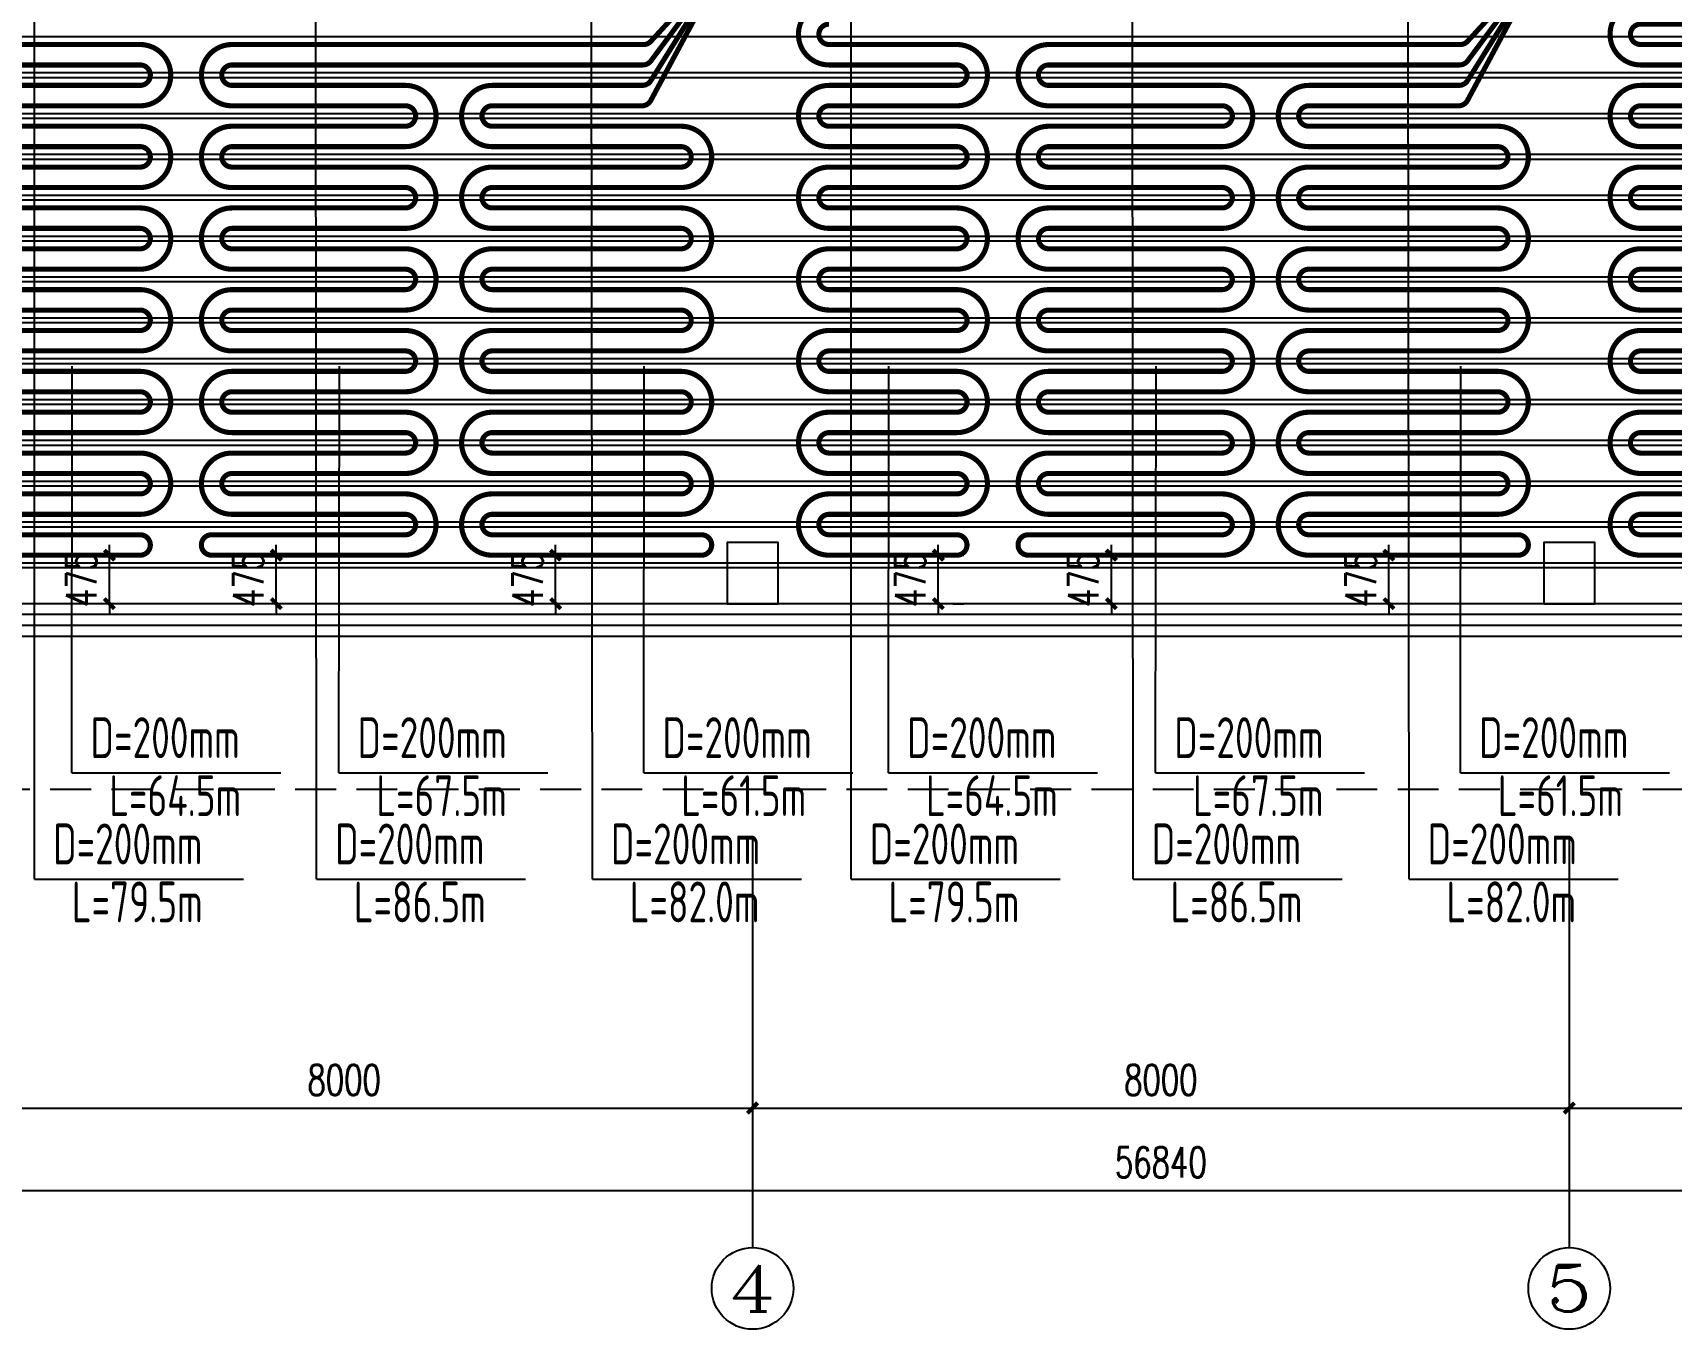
# Model space of a CAD drawing. Extents: x 2430460 to 2514560, y -608375 to -364775.
# Drawn here: x 2460431 to 2476481, y -535337 to -522643 of the extents above; entities that cross this region are included whole.
import ezdxf
from ezdxf.enums import TextEntityAlignment as Align

# ---------------------------------------------------------------- set-up
doc = ezdxf.new("R2010")
doc.units = 0
doc.header["$LTSCALE"] = 1000
doc.header["$MEASUREMENT"] = 0
doc.linetypes.add('_DASH', pattern=[0.6, 0.4, -0.2])
for name, color, linetype in [('AXIS', 3, 'Continuous'), ('AXIS_TEXT', 7, 'Continuous'), ('COLUMN', 9, 'Continuous'), ('CURTWALL', 4, 'Continuous'), ('PIPE-地暖供', 4, 'Continuous'), ('PUB_DIM', 3, 'Continuous'), ('TH_DIM', 3, 'Continuous'), ('木龙骨', 23, 'Continuous')]:
    doc.layers.add(name, color=color, linetype=linetype)
doc.styles.add('26#标准$0$TSSD_REIN', font='Tssdeng.shx', dxfattribs={"width": 0.7, "bigfont": 'tssdchn.shx'})
doc.styles.add('_TCH_AXIS', font='COMPLEX', dxfattribs={"bigfont": 'GBCBIG'})
doc.styles.add('_TCH_DIM_T3', font='SIMPLEX', dxfattribs={"width": 0.705882, "bigfont": 'GBCBIG'})
doc.styles.add('COMPLEX', font='COMPLEX')
doc.dimstyles.new('_TCH_ARCH&&100', dxfattribs={"dimtxt": 297.5, "dimasz": 100, "dimexe": 250, "dimexo": 300, "dimgap": 126.25, "dimtad": 1, "dimdec": 0, "dimzin": 0, "dimdsep": 46, "dimtxsty": '_TCH_DIM_T3', "dimblk": 'ARCHTICK', "dimcen": 0.09, "dimclrt": 7, "dimazin": 2, "dimtfac": 1, "dimtdec": 0, "dimtix": 1, "dimtmove": 2, "dimatfit": 3, "dimfxl": 30, "dimtolj": 1, "dimtzin": 0, "dimarcsym": 0})

# ---------------------------------------------------------------- blocks, each defined once
blk = doc.blocks.new('_ArchTick')
at = {"color": 0, "linetype": 'ByBlock', "const_width": 0.4}
blk.add_lwpolyline([(-0.5, -0.5), (0.5, 0.5)], dxfattribs=at)
blk = doc.blocks.new('*D76')
at = {"layer": 'Defpoints', "color": 0, "transparency": 16777216}
for p in [(-18501, -11715), (-10501, -11715), (-10501, -12732)]:
    blk.add_point(p, dxfattribs=at)
at = {"layer": 'PUB_DIM', "color": 0, "lineweight": -2, "transparency": 16777216}
for p, q in [((-18501, -12015), (-18501, -12982)), ((-10501, -12015), (-10501, -12982)), ((-18501, -12732), (-10501, -12732))]:
    blk.add_line(p, q, dxfattribs=at)
at = {"layer": 'PUB_DIM', "color": 0, "lineweight": -2, "transparency": 16777216, "xscale": 100, "yscale": 100, "zscale": 100, "rotation": 180}
blk.add_blockref('_ArchTick', (-18501, -12732), dxfattribs=at)
at = {"layer": 'PUB_DIM', "color": 0, "lineweight": -2, "transparency": 16777216, "xscale": 100, "yscale": 100, "zscale": 100}
blk.add_blockref('_ArchTick', (-10501, -12732), dxfattribs=at)
at = {"layer": 'PUB_DIM', "color": 7, "transparency": 16777216, "insert": (-14501, -12457), "char_height": 297.5, "attachment_point": 5, "style": '_TCH_DIM_T3'}
blk.add_mtext('\\A1;8000', dxfattribs=at)
blk = doc.blocks.new('*D77')
at = {"layer": 'Defpoints', "color": 0, "transparency": 16777216}
for p in [(-10501, -11715), (-2501, -11715), (-2501, -12732)]:
    blk.add_point(p, dxfattribs=at)
at = {"layer": 'PUB_DIM', "color": 0, "lineweight": -2, "transparency": 16777216}
for p, q in [((-10501, -12015), (-10501, -12982)), ((-2501, -12015), (-2501, -12982)), ((-10501, -12732), (-2501, -12732))]:
    blk.add_line(p, q, dxfattribs=at)
at = {"layer": 'PUB_DIM', "color": 0, "lineweight": -2, "transparency": 16777216, "xscale": 100, "yscale": 100, "zscale": 100, "rotation": 180}
blk.add_blockref('_ArchTick', (-10501, -12732), dxfattribs=at)
at = {"layer": 'PUB_DIM', "color": 0, "lineweight": -2, "transparency": 16777216, "xscale": 100, "yscale": 100, "zscale": 100}
blk.add_blockref('_ArchTick', (-2501, -12732), dxfattribs=at)
at = {"layer": 'PUB_DIM', "color": 7, "transparency": 16777216, "insert": (-6501, -12457), "char_height": 297.5, "attachment_point": 5, "style": '_TCH_DIM_T3'}
blk.add_mtext('\\A1;8000', dxfattribs=at)
blk = doc.blocks.new('*D78')
at = {"layer": 'Defpoints', "color": 0, "transparency": 16777216}
for p in [(-2501, -11715), (5499, -11715), (5499, -12732)]:
    blk.add_point(p, dxfattribs=at)
at = {"layer": 'PUB_DIM', "color": 0, "lineweight": -2, "transparency": 16777216}
for p, q in [((-2501, -12015), (-2501, -12982)), ((5499, -12015), (5499, -12982)), ((-2501, -12732), (5499, -12732))]:
    blk.add_line(p, q, dxfattribs=at)
at = {"layer": 'PUB_DIM', "color": 0, "lineweight": -2, "transparency": 16777216, "xscale": 100, "yscale": 100, "zscale": 100, "rotation": 180}
blk.add_blockref('_ArchTick', (-2501, -12732), dxfattribs=at)
at = {"layer": 'PUB_DIM', "color": 0, "lineweight": -2, "transparency": 16777216, "xscale": 100, "yscale": 100, "zscale": 100}
blk.add_blockref('_ArchTick', (5499, -12732), dxfattribs=at)
at = {"layer": 'PUB_DIM', "color": 7, "transparency": 16777216, "insert": (1499, -12457), "char_height": 297.5, "attachment_point": 5, "style": '_TCH_DIM_T3'}
blk.add_mtext('\\A1;8000', dxfattribs=at)
blk = doc.blocks.new('*D82')
at = {"layer": 'Defpoints', "color": 0, "transparency": 16777216}
for p in [(-34921, -12497), (21919, -12497), (21919, -13539)]:
    blk.add_point(p, dxfattribs=at)
at = {"layer": 'PUB_DIM', "color": 0, "lineweight": -2, "transparency": 16777216}
for p, q in [((-34921, -12797), (-34921, -13789)), ((21919, -12797), (21919, -13789)), ((-34921, -13539), (21919, -13539))]:
    blk.add_line(p, q, dxfattribs=at)
at = {"layer": 'PUB_DIM', "color": 0, "lineweight": -2, "transparency": 16777216, "xscale": 100, "yscale": 100, "zscale": 100, "rotation": 180}
blk.add_blockref('_ArchTick', (-34921, -13539), dxfattribs=at)
at = {"layer": 'PUB_DIM', "color": 0, "lineweight": -2, "transparency": 16777216, "xscale": 100, "yscale": 100, "zscale": 100}
blk.add_blockref('_ArchTick', (21919, -13539), dxfattribs=at)
at = {"layer": 'PUB_DIM', "color": 7, "transparency": 16777216, "insert": (-6501, -13264), "char_height": 297.5, "attachment_point": 5, "style": '_TCH_DIM_T3'}
blk.add_mtext('\\A1;56840', dxfattribs=at)
blk = doc.blocks.new('*D187')
at = {"layer": 'Defpoints', "color": 0, "transparency": 16777216}
for p in [(-18501, -11715), (-10501, -11715), (-10501, -12732)]:
    blk.add_point(p, dxfattribs=at)
at = {"layer": 'PUB_DIM', "color": 0, "lineweight": -2, "transparency": 16777216}
for p, q in [((-18501, -12015), (-18501, -12982)), ((-10501, -12015), (-10501, -12982)), ((-18501, -12732), (-10501, -12732))]:
    blk.add_line(p, q, dxfattribs=at)
at = {"layer": 'PUB_DIM', "color": 0, "lineweight": -2, "transparency": 16777216, "xscale": 100, "yscale": 100, "zscale": 100, "rotation": 180}
blk.add_blockref('_ArchTick', (-18501, -12732), dxfattribs=at)
at = {"layer": 'PUB_DIM', "color": 0, "lineweight": -2, "transparency": 16777216, "xscale": 100, "yscale": 100, "zscale": 100}
blk.add_blockref('_ArchTick', (-10501, -12732), dxfattribs=at)
at = {"layer": 'PUB_DIM', "color": 7, "transparency": 16777216, "insert": (-14501, -12457), "char_height": 297.5, "attachment_point": 5, "style": '_TCH_DIM_T3'}
blk.add_mtext('\\A1;8000', dxfattribs=at)
blk = doc.blocks.new('*D188')
at = {"layer": 'Defpoints', "color": 0, "transparency": 16777216}
for p in [(-10501, -11715), (-2501, -11715), (-2501, -12732)]:
    blk.add_point(p, dxfattribs=at)
at = {"layer": 'PUB_DIM', "color": 0, "lineweight": -2, "transparency": 16777216}
for p, q in [((-10501, -12015), (-10501, -12982)), ((-2501, -12015), (-2501, -12982)), ((-10501, -12732), (-2501, -12732))]:
    blk.add_line(p, q, dxfattribs=at)
at = {"layer": 'PUB_DIM', "color": 0, "lineweight": -2, "transparency": 16777216, "xscale": 100, "yscale": 100, "zscale": 100, "rotation": 180}
blk.add_blockref('_ArchTick', (-10501, -12732), dxfattribs=at)
at = {"layer": 'PUB_DIM', "color": 0, "lineweight": -2, "transparency": 16777216, "xscale": 100, "yscale": 100, "zscale": 100}
blk.add_blockref('_ArchTick', (-2501, -12732), dxfattribs=at)
at = {"layer": 'PUB_DIM', "color": 7, "transparency": 16777216, "insert": (-6501, -12457), "char_height": 297.5, "attachment_point": 5, "style": '_TCH_DIM_T3'}
blk.add_mtext('\\A1;8000', dxfattribs=at)
blk = doc.blocks.new('*D189')
at = {"layer": 'Defpoints', "color": 0, "transparency": 16777216}
for p in [(-2501, -11715), (5499, -11715), (5499, -12732)]:
    blk.add_point(p, dxfattribs=at)
at = {"layer": 'PUB_DIM', "color": 0, "lineweight": -2, "transparency": 16777216}
for p, q in [((-2501, -12015), (-2501, -12982)), ((5499, -12015), (5499, -12982)), ((-2501, -12732), (5499, -12732))]:
    blk.add_line(p, q, dxfattribs=at)
at = {"layer": 'PUB_DIM', "color": 0, "lineweight": -2, "transparency": 16777216, "xscale": 100, "yscale": 100, "zscale": 100, "rotation": 180}
blk.add_blockref('_ArchTick', (-2501, -12732), dxfattribs=at)
at = {"layer": 'PUB_DIM', "color": 0, "lineweight": -2, "transparency": 16777216, "xscale": 100, "yscale": 100, "zscale": 100}
blk.add_blockref('_ArchTick', (5499, -12732), dxfattribs=at)
at = {"layer": 'PUB_DIM', "color": 7, "transparency": 16777216, "insert": (1499, -12457), "char_height": 297.5, "attachment_point": 5, "style": '_TCH_DIM_T3'}
blk.add_mtext('\\A1;8000', dxfattribs=at)
blk = doc.blocks.new('*D193')
at = {"layer": 'Defpoints', "color": 0, "transparency": 16777216}
for p in [(-34921, -12497), (21919, -12497), (21919, -13539)]:
    blk.add_point(p, dxfattribs=at)
at = {"layer": 'PUB_DIM', "color": 0, "lineweight": -2, "transparency": 16777216}
for p, q in [((-34921, -12797), (-34921, -13789)), ((21919, -12797), (21919, -13789)), ((-34921, -13539), (21919, -13539))]:
    blk.add_line(p, q, dxfattribs=at)
at = {"layer": 'PUB_DIM', "color": 0, "lineweight": -2, "transparency": 16777216, "xscale": 100, "yscale": 100, "zscale": 100, "rotation": 180}
blk.add_blockref('_ArchTick', (-34921, -13539), dxfattribs=at)
at = {"layer": 'PUB_DIM', "color": 0, "lineweight": -2, "transparency": 16777216, "xscale": 100, "yscale": 100, "zscale": 100}
blk.add_blockref('_ArchTick', (21919, -13539), dxfattribs=at)
at = {"layer": 'PUB_DIM', "color": 7, "transparency": 16777216, "insert": (-6501, -13264), "char_height": 297.5, "attachment_point": 5, "style": '_TCH_DIM_T3'}
blk.add_mtext('\\A1;56840', dxfattribs=at)
blk = doc.blocks.new('*D298')
at = {"layer": 'Defpoints', "color": 0, "transparency": 16777216}
for p in [(-18501, -11715), (-10501, -11715), (-10501, -12732)]:
    blk.add_point(p, dxfattribs=at)
at = {"layer": 'PUB_DIM', "color": 0, "lineweight": -2, "transparency": 16777216}
for p, q in [((-18501, -12015), (-18501, -12982)), ((-10501, -12015), (-10501, -12982)), ((-18501, -12732), (-10501, -12732))]:
    blk.add_line(p, q, dxfattribs=at)
at = {"layer": 'PUB_DIM', "color": 0, "lineweight": -2, "transparency": 16777216, "xscale": 100, "yscale": 100, "zscale": 100, "rotation": 180}
blk.add_blockref('_ArchTick', (-18501, -12732), dxfattribs=at)
at = {"layer": 'PUB_DIM', "color": 0, "lineweight": -2, "transparency": 16777216, "xscale": 100, "yscale": 100, "zscale": 100}
blk.add_blockref('_ArchTick', (-10501, -12732), dxfattribs=at)
at = {"layer": 'PUB_DIM', "color": 7, "transparency": 16777216, "insert": (-14501, -12457), "char_height": 297.5, "attachment_point": 5, "style": '_TCH_DIM_T3'}
blk.add_mtext('\\A1;8000', dxfattribs=at)
blk = doc.blocks.new('*D299')
at = {"layer": 'Defpoints', "color": 0, "transparency": 16777216}
for p in [(-10501, -11715), (-2501, -11715), (-2501, -12732)]:
    blk.add_point(p, dxfattribs=at)
at = {"layer": 'PUB_DIM', "color": 0, "lineweight": -2, "transparency": 16777216}
for p, q in [((-10501, -12015), (-10501, -12982)), ((-2501, -12015), (-2501, -12982)), ((-10501, -12732), (-2501, -12732))]:
    blk.add_line(p, q, dxfattribs=at)
at = {"layer": 'PUB_DIM', "color": 0, "lineweight": -2, "transparency": 16777216, "xscale": 100, "yscale": 100, "zscale": 100, "rotation": 180}
blk.add_blockref('_ArchTick', (-10501, -12732), dxfattribs=at)
at = {"layer": 'PUB_DIM', "color": 0, "lineweight": -2, "transparency": 16777216, "xscale": 100, "yscale": 100, "zscale": 100}
blk.add_blockref('_ArchTick', (-2501, -12732), dxfattribs=at)
at = {"layer": 'PUB_DIM', "color": 7, "transparency": 16777216, "insert": (-6501, -12457), "char_height": 297.5, "attachment_point": 5, "style": '_TCH_DIM_T3'}
blk.add_mtext('\\A1;8000', dxfattribs=at)
blk = doc.blocks.new('*D300')
at = {"layer": 'Defpoints', "color": 0, "transparency": 16777216}
for p in [(-2501, -11715), (5499, -11715), (5499, -12732)]:
    blk.add_point(p, dxfattribs=at)
at = {"layer": 'PUB_DIM', "color": 0, "lineweight": -2, "transparency": 16777216}
for p, q in [((-2501, -12015), (-2501, -12982)), ((5499, -12015), (5499, -12982)), ((-2501, -12732), (5499, -12732))]:
    blk.add_line(p, q, dxfattribs=at)
at = {"layer": 'PUB_DIM', "color": 0, "lineweight": -2, "transparency": 16777216, "xscale": 100, "yscale": 100, "zscale": 100, "rotation": 180}
blk.add_blockref('_ArchTick', (-2501, -12732), dxfattribs=at)
at = {"layer": 'PUB_DIM', "color": 0, "lineweight": -2, "transparency": 16777216, "xscale": 100, "yscale": 100, "zscale": 100}
blk.add_blockref('_ArchTick', (5499, -12732), dxfattribs=at)
at = {"layer": 'PUB_DIM', "color": 7, "transparency": 16777216, "insert": (1499, -12457), "char_height": 297.5, "attachment_point": 5, "style": '_TCH_DIM_T3'}
blk.add_mtext('\\A1;8000', dxfattribs=at)
blk = doc.blocks.new('*D304')
at = {"layer": 'Defpoints', "color": 0, "transparency": 16777216}
for p in [(-34921, -12497), (21919, -12497), (21919, -13539)]:
    blk.add_point(p, dxfattribs=at)
at = {"layer": 'PUB_DIM', "color": 0, "lineweight": -2, "transparency": 16777216}
for p, q in [((-34921, -12797), (-34921, -13789)), ((21919, -12797), (21919, -13789)), ((-34921, -13539), (21919, -13539))]:
    blk.add_line(p, q, dxfattribs=at)
at = {"layer": 'PUB_DIM', "color": 0, "lineweight": -2, "transparency": 16777216, "xscale": 100, "yscale": 100, "zscale": 100, "rotation": 180}
blk.add_blockref('_ArchTick', (-34921, -13539), dxfattribs=at)
at = {"layer": 'PUB_DIM', "color": 0, "lineweight": -2, "transparency": 16777216, "xscale": 100, "yscale": 100, "zscale": 100}
blk.add_blockref('_ArchTick', (21919, -13539), dxfattribs=at)
at = {"layer": 'PUB_DIM', "color": 7, "transparency": 16777216, "insert": (-6501, -13264), "char_height": 297.5, "attachment_point": 5, "style": '_TCH_DIM_T3'}
blk.add_mtext('\\A1;56840', dxfattribs=at)
blk = doc.blocks.new('_FZHK')
blk.add_lwpolyline([(-0.5, -0.5), (0.5, -0.5), (0.5, 0.5), (-0.5, 0.5)], close=True)
blk = doc.blocks.new('*D482')
at = {"layer": 'Defpoints', "color": 0, "transparency": 16777216}
for p in [(-18501, -11715), (-10501, -11715), (-10501, -12732)]:
    blk.add_point(p, dxfattribs=at)
at = {"layer": 'PUB_DIM', "color": 0, "lineweight": -2, "transparency": 16777216}
for p, q in [((-18501, -12015), (-18501, -12982)), ((-10501, -12015), (-10501, -12982)), ((-18501, -12732), (-10501, -12732))]:
    blk.add_line(p, q, dxfattribs=at)
at = {"layer": 'PUB_DIM', "color": 0, "lineweight": -2, "transparency": 16777216, "xscale": 100, "yscale": 100, "zscale": 100, "rotation": 180}
blk.add_blockref('_ArchTick', (-18501, -12732), dxfattribs=at)
at = {"layer": 'PUB_DIM', "color": 0, "lineweight": -2, "transparency": 16777216, "xscale": 100, "yscale": 100, "zscale": 100}
blk.add_blockref('_ArchTick', (-10501, -12732), dxfattribs=at)
at = {"layer": 'PUB_DIM', "color": 7, "transparency": 16777216, "insert": (-14501, -12457), "char_height": 297.5, "attachment_point": 5, "style": '_TCH_DIM_T3'}
blk.add_mtext('\\A1;8000', dxfattribs=at)
blk = doc.blocks.new('*D483')
at = {"layer": 'Defpoints', "color": 0, "transparency": 16777216}
for p in [(-10501, -11715), (-2501, -11715), (-2501, -12732)]:
    blk.add_point(p, dxfattribs=at)
at = {"layer": 'PUB_DIM', "color": 0, "lineweight": -2, "transparency": 16777216}
for p, q in [((-10501, -12015), (-10501, -12982)), ((-2501, -12015), (-2501, -12982)), ((-10501, -12732), (-2501, -12732))]:
    blk.add_line(p, q, dxfattribs=at)
at = {"layer": 'PUB_DIM', "color": 0, "lineweight": -2, "transparency": 16777216, "xscale": 100, "yscale": 100, "zscale": 100, "rotation": 180}
blk.add_blockref('_ArchTick', (-10501, -12732), dxfattribs=at)
at = {"layer": 'PUB_DIM', "color": 0, "lineweight": -2, "transparency": 16777216, "xscale": 100, "yscale": 100, "zscale": 100}
blk.add_blockref('_ArchTick', (-2501, -12732), dxfattribs=at)
at = {"layer": 'PUB_DIM', "color": 7, "transparency": 16777216, "insert": (-6501, -12457), "char_height": 297.5, "attachment_point": 5, "style": '_TCH_DIM_T3'}
blk.add_mtext('\\A1;8000', dxfattribs=at)
blk = doc.blocks.new('*D484')
at = {"layer": 'Defpoints', "color": 0, "transparency": 16777216}
for p in [(-2501, -11715), (5499, -11715), (5499, -12732)]:
    blk.add_point(p, dxfattribs=at)
at = {"layer": 'PUB_DIM', "color": 0, "lineweight": -2, "transparency": 16777216}
for p, q in [((-2501, -12015), (-2501, -12982)), ((5499, -12015), (5499, -12982)), ((-2501, -12732), (5499, -12732))]:
    blk.add_line(p, q, dxfattribs=at)
at = {"layer": 'PUB_DIM', "color": 0, "lineweight": -2, "transparency": 16777216, "xscale": 100, "yscale": 100, "zscale": 100, "rotation": 180}
blk.add_blockref('_ArchTick', (-2501, -12732), dxfattribs=at)
at = {"layer": 'PUB_DIM', "color": 0, "lineweight": -2, "transparency": 16777216, "xscale": 100, "yscale": 100, "zscale": 100}
blk.add_blockref('_ArchTick', (5499, -12732), dxfattribs=at)
at = {"layer": 'PUB_DIM', "color": 7, "transparency": 16777216, "insert": (1499, -12457), "char_height": 297.5, "attachment_point": 5, "style": '_TCH_DIM_T3'}
blk.add_mtext('\\A1;8000', dxfattribs=at)
blk = doc.blocks.new('*D488')
at = {"layer": 'Defpoints', "color": 0, "transparency": 16777216}
for p in [(-34921, -12497), (21919, -12497), (21919, -13539)]:
    blk.add_point(p, dxfattribs=at)
at = {"layer": 'PUB_DIM', "color": 0, "lineweight": -2, "transparency": 16777216}
for p, q in [((-34921, -12797), (-34921, -13789)), ((21919, -12797), (21919, -13789)), ((-34921, -13539), (21919, -13539))]:
    blk.add_line(p, q, dxfattribs=at)
at = {"layer": 'PUB_DIM', "color": 0, "lineweight": -2, "transparency": 16777216, "xscale": 100, "yscale": 100, "zscale": 100, "rotation": 180}
blk.add_blockref('_ArchTick', (-34921, -13539), dxfattribs=at)
at = {"layer": 'PUB_DIM', "color": 0, "lineweight": -2, "transparency": 16777216, "xscale": 100, "yscale": 100, "zscale": 100}
blk.add_blockref('_ArchTick', (21919, -13539), dxfattribs=at)
at = {"layer": 'PUB_DIM', "color": 7, "transparency": 16777216, "insert": (-6501, -13264), "char_height": 297.5, "attachment_point": 5, "style": '_TCH_DIM_T3'}
blk.add_mtext('\\A1;56840', dxfattribs=at)
blk = doc.blocks.new('_AXISO')
blk.add_circle((0, 0), 0.5)
at = {"layer": 'AXIS_TEXT', "style": 'COMPLEX', "width": 1.041667}
blk.add_attdef('A', text='', height=0.56, dxfattribs=at).set_placement((-0.25, -0.28), (0.25, -0.28), align=Align.FIT)
blk = doc.blocks.new('*D595')
at = {"layer": 'Defpoints', "color": 0, "transparency": 16777216}
for p in [(2461182, -527758), (2461237, -527758), (2461237, -528233)]:
    blk.add_point(p, dxfattribs=at)
at = {"layer": 'TH_DIM', "color": 0, "lineweight": -2, "transparency": 16777216}
for p, q in [((2461182, -527758), (2461182, -527658)), ((2460937, -527758), (2460932, -527758)), ((2461182, -528233), (2461182, -527758)), ((2460937, -528233), (2460932, -528233)), ((2461182, -528233), (2461182, -528333))]:
    blk.add_line(p, q, dxfattribs=at)
at = {"layer": 'TH_DIM', "color": 0, "lineweight": -2, "transparency": 16777216, "xscale": 100, "yscale": 100, "zscale": 100}
for p, rotation in [((2461182, -527758), 270), ((2461182, -528233), 90)]:
    blk.add_blockref('_ArchTick', p, dxfattribs=dict(at, rotation=rotation))
at = {"layer": 'TH_DIM', "color": 7, "transparency": 16777216, "insert": (2460907, -527996), "char_height": 297.5, "attachment_point": 5, "rotation": 90, "style": '_TCH_DIM_T3'}
blk.add_mtext('\\A1;475', dxfattribs=at)
blk = doc.blocks.new('*D596')
at = {"layer": 'Defpoints', "color": 0, "transparency": 16777216}
for p in [(2462817, -527758), (2462872, -527758), (2462872, -528233)]:
    blk.add_point(p, dxfattribs=at)
at = {"layer": 'TH_DIM', "color": 0, "lineweight": -2, "transparency": 16777216}
for p, q in [((2462817, -527758), (2462817, -527658)), ((2462572, -527758), (2462567, -527758)), ((2462817, -528233), (2462817, -527758)), ((2462572, -528233), (2462567, -528233)), ((2462817, -528233), (2462817, -528333))]:
    blk.add_line(p, q, dxfattribs=at)
at = {"layer": 'TH_DIM', "color": 0, "lineweight": -2, "transparency": 16777216, "xscale": 100, "yscale": 100, "zscale": 100}
for p, rotation in [((2462817, -527758), 270), ((2462817, -528233), 90)]:
    blk.add_blockref('_ArchTick', p, dxfattribs=dict(at, rotation=rotation))
at = {"layer": 'TH_DIM', "color": 7, "transparency": 16777216, "insert": (2462542, -527996), "char_height": 297.5, "attachment_point": 5, "rotation": 90, "style": '_TCH_DIM_T3'}
blk.add_mtext('\\A1;475', dxfattribs=at)
blk = doc.blocks.new('*D597')
at = {"layer": 'Defpoints', "color": 0, "transparency": 16777216}
for p in [(2465553, -527758), (2465609, -527758), (2465609, -528233)]:
    blk.add_point(p, dxfattribs=at)
at = {"layer": 'TH_DIM', "color": 0, "lineweight": -2, "transparency": 16777216}
for p, q in [((2465553, -527758), (2465553, -527658)), ((2465309, -527758), (2465303, -527758)), ((2465553, -528233), (2465553, -527758)), ((2465309, -528233), (2465303, -528233)), ((2465553, -528233), (2465553, -528333))]:
    blk.add_line(p, q, dxfattribs=at)
at = {"layer": 'TH_DIM', "color": 0, "lineweight": -2, "transparency": 16777216, "xscale": 100, "yscale": 100, "zscale": 100}
for p, rotation in [((2465553, -527758), 270), ((2465553, -528233), 90)]:
    blk.add_blockref('_ArchTick', p, dxfattribs=dict(at, rotation=rotation))
at = {"layer": 'TH_DIM', "color": 7, "transparency": 16777216, "insert": (2465278, -527996), "char_height": 297.5, "attachment_point": 5, "rotation": 90, "style": '_TCH_DIM_T3'}
blk.add_mtext('\\A1;475', dxfattribs=at)
blk = doc.blocks.new('*D598')
at = {"layer": 'Defpoints', "color": 0, "transparency": 16777216}
for p in [(2469147, -527758), (2469302, -527758), (2469147, -528233)]:
    blk.add_point(p, dxfattribs=at)
at = {"layer": 'TH_DIM', "color": 0, "lineweight": -2, "transparency": 16777216}
for p, q in [((2469302, -527758), (2469302, -527658)), ((2469302, -528233), (2469302, -527758)), ((2469447, -527758), (2469552, -527758)), ((2469302, -528233), (2469302, -528333)), ((2469447, -528233), (2469552, -528233))]:
    blk.add_line(p, q, dxfattribs=at)
at = {"layer": 'TH_DIM', "color": 0, "lineweight": -2, "transparency": 16777216, "xscale": 100, "yscale": 100, "zscale": 100}
for p, rotation in [((2469302, -527758), 270), ((2469302, -528233), 90)]:
    blk.add_blockref('_ArchTick', p, dxfattribs=dict(at, rotation=rotation))
at = {"layer": 'TH_DIM', "color": 7, "transparency": 16777216, "insert": (2469027, -527996), "char_height": 297.5, "attachment_point": 5, "rotation": 90, "style": '_TCH_DIM_T3'}
blk.add_mtext('\\A1;475', dxfattribs=at)
blk = doc.blocks.new('*D599')
at = {"layer": 'Defpoints', "color": 0, "transparency": 16777216}
for p in [(2470997, -527758), (2470997, -527758), (2470997, -528233)]:
    blk.add_point(p, dxfattribs=at)
at = {"layer": 'TH_DIM', "color": 0, "lineweight": -2, "transparency": 16777216}
for p, q in [((2470997, -527758), (2470997, -527658)), ((2470997, -528233), (2470997, -527758)), ((2471297, -527758), (2471247, -527758)), ((2470997, -528233), (2470997, -528333)), ((2471297, -528233), (2471247, -528233))]:
    blk.add_line(p, q, dxfattribs=at)
at = {"layer": 'TH_DIM', "color": 0, "lineweight": -2, "transparency": 16777216, "xscale": 100, "yscale": 100, "zscale": 100}
for p, rotation in [((2470997, -527758), 270), ((2470997, -528233), 90)]:
    blk.add_blockref('_ArchTick', p, dxfattribs=dict(at, rotation=rotation))
at = {"layer": 'TH_DIM', "color": 7, "transparency": 16777216, "insert": (2470722, -527996), "char_height": 297.5, "attachment_point": 5, "rotation": 90, "style": '_TCH_DIM_T3'}
blk.add_mtext('\\A1;475', dxfattribs=at)
blk = doc.blocks.new('*D600')
at = {"layer": 'Defpoints', "color": 0, "transparency": 16777216}
for p in [(2473716, -527758), (2473716, -527758), (2473716, -528233)]:
    blk.add_point(p, dxfattribs=at)
at = {"layer": 'TH_DIM', "color": 0, "lineweight": -2, "transparency": 16777216}
for p, q in [((2473716, -527758), (2473716, -527658)), ((2473716, -528233), (2473716, -527758)), ((2474016, -527758), (2473966, -527758)), ((2473716, -528233), (2473716, -528333)), ((2474016, -528233), (2473966, -528233))]:
    blk.add_line(p, q, dxfattribs=at)
at = {"layer": 'TH_DIM', "color": 0, "lineweight": -2, "transparency": 16777216, "xscale": 100, "yscale": 100, "zscale": 100}
for p, rotation in [((2473716, -527758), 270), ((2473716, -528233), 90)]:
    blk.add_blockref('_ArchTick', p, dxfattribs=dict(at, rotation=rotation))
at = {"layer": 'TH_DIM', "color": 7, "transparency": 16777216, "insert": (2473441, -527996), "char_height": 297.5, "attachment_point": 5, "rotation": 90, "style": '_TCH_DIM_T3'}
blk.add_mtext('\\A1;475', dxfattribs=at)
blk = doc.blocks.new('A$C67117B41')
blk.add_lwpolyline([(6119.1, -2213.8), (6119.1, -8113.8), (-35120.9, -8113.8), (-35120.9, 20176.2), (-18920.9, 20176.2)])
at = {"color": 4, "linetype": '_DASH'}
blk.add_lwpolyline([(7619.1, -2213.8), (7619.1, -9613.8), (-37016.9, -9613.8), (-37016.9, -9613.8)], dxfattribs=at)
at = {"layer": 'AXIS'}
for p, q in [((-10500.9, -10097.6), (-10500.9, -14097.6)), ((-2500.9, -10097.6), (-2500.9, -14097.6))]:
    blk.add_line(p, q, dxfattribs=at)
at = {"layer": 'CURTWALL'}
for p, q in [((5799.1, -7793.8), (-34800.9, -7793.8)), ((6012.5, -8007.1), (-35014.2, -8007.1)), ((5905.8, -7900.4), (-34907.5, -7900.4)), ((6119.1, -8113.8), (-35120.9, -8113.8))]:
    blk.add_line(p, q, dxfattribs=at)
at = {"layer": 'AXIS'}
ref = blk.add_blockref('_AXISO', (-10500.9, -14497.6), dxfattribs=dict(at, xscale=800, yscale=800, zscale=800))
ref.add_attrib('A', '4', dxfattribs={"layer": 'AXIS_TEXT', "height": 452.5, "style": '_TCH_AXIS', "width": 1.3125}).set_placement((-10727.1, -14723.9), (-10274.6, -14723.9), align=Align.FIT)
ref = blk.add_blockref('_AXISO', (-2500.9, -14497.6), dxfattribs=dict(at, xscale=800, yscale=800, zscale=800))
ref.add_attrib('A', '5', dxfattribs={"layer": 'AXIS_TEXT', "height": 452.5, "style": '_TCH_AXIS', "width": 1.5}).set_placement((-2727.1, -14723.9), (-2274.6, -14723.9), align=Align.FIT)
at = {"layer": 'COLUMN', "xscale": 599.9990233504213, "yscale": 500, "zscale": 500, "rotation": 90}
for p in [(-10500.9, -7493.8), (-2500.9, -7493.8)]:
    blk.add_blockref('_FZHK', p, dxfattribs=at)
at = {"layer": 'PUB_DIM'}
for p1, p2, distance, picture, middle in [((-18500.9, -11715.2), (-10500.9, -11715.2), -1017, '*D76', (-14500.9, -12457.2)), ((-18500.9, -11715.2), (-10500.9, -11715.2), -1017, '*D187', (-14500.9, -12457.2)), ((-18500.9, -11715.2), (-10500.9, -11715.2), -1017, '*D298', (-14500.9, -12457.2)), ((-18500.9, -11715.2), (-10500.9, -11715.2), -1017, '*D482', (-14500.9, -12457.2)), ((-10500.9, -11715.2), (-2500.9, -11715.2), -1017, '*D77', (-6500.9, -12457.2)), ((-10500.9, -11715.2), (-2500.9, -11715.2), -1017, '*D188', (-6500.9, -12457.2)), ((-10500.9, -11715.2), (-2500.9, -11715.2), -1017, '*D299', (-6500.9, -12457.2)), ((-10500.9, -11715.2), (-2500.9, -11715.2), -1017, '*D483', (-6500.9, -12457.2)), ((-2500.9, -11715.2), (5499.1, -11715.2), -1017, '*D78', (1499.1, -12457.2)), ((-2500.9, -11715.2), (5499.1, -11715.2), -1017, '*D189', (1499.1, -12457.2)), ((-2500.9, -11715.2), (5499.1, -11715.2), -1017, '*D300', (1499.1, -12457.2)), ((-2500.9, -11715.2), (5499.1, -11715.2), -1017, '*D484', (1499.1, -12457.2)), ((-34920.9, -12496.5), (21919.1, -12496.5), -1042.6, '*D82', (-6500.9, -13264.1)), ((-34920.9, -12496.5), (21919.1, -12496.5), -1042.6, '*D193', (-6500.9, -13264.1)), ((-34920.9, -12496.5), (21919.1, -12496.5), -1042.6, '*D304', (-6500.9, -13264.1)), ((-34920.9, -12496.5), (21919.1, -12496.5), -1042.6, '*D488', (-6500.9, -13264.1))]:
    dim = blk.add_aligned_dim(p1=p1, p2=p2, distance=distance, dimstyle='_TCH_ARCH&&100', dxfattribs=at)
    dim.commit()
    dim.dimension.update_dxf_attribs({"geometry": picture, "text_midpoint": middle})

msp = doc.modelspace()

# ---------------------------------------------------------------- linework, layer by layer
for p, q in [((2463211.2, -530929.4), (2463199.9, -518908.2)), ((2465913.9, -530929.4), (2465902.6, -518908.2)), ((2471211.2, -530929.4), (2471199.9, -518908.2)), ((2473913.9, -530929.4), (2473902.6, -518908.2)), ((2460448.3, -530929.4), (2460448.3, -519308.2)), ((2468448.3, -530929.4), (2468448.3, -519308.2)), ((2460814.8, -529889.1), (2460818.6, -525908.2)), ((2463431, -529889.1), (2463434.8, -525908.2)), ((2466417.3, -529889.1), (2466421, -525908.2)), ((2468814.8, -529889.1), (2468818.6, -525908.2)), ((2471431, -529889.1), (2471434.8, -525908.2)), ((2474417.3, -529889.1), (2474421, -525908.2)), ((2460814.5, -529889.1), (2462862.1, -529889.1)), ((2463430.7, -529889.1), (2465478.3, -529889.1)), ((2466416.9, -529889.1), (2468464.6, -529889.1)), ((2468814.5, -529889.1), (2470862.1, -529889.1)), ((2471430.7, -529889.1), (2473478.3, -529889.1)), ((2474416.9, -529889.1), (2476464.6, -529889.1)), ((2460448.3, -530929.4), (2462495.9, -530929.4)), ((2463210.6, -530929.4), (2465258.2, -530929.4)), ((2465913.2, -530929.4), (2467960.9, -530929.4)), ((2468448.3, -530929.4), (2470495.9, -530929.4)), ((2471210.6, -530929.4), (2473258.2, -530929.4)), ((2473913.2, -530929.4), (2475960.9, -530929.4))]:
    msp.add_line(p, q)
at = {"layer": 'PIPE-地暖供', "const_width": 50}
for points in [[(2467082, -522079.3), (2466487, -522725.9, -0.2097172), (2466413.4, -522758.2), (2462383, -522758.2, 0.4142136), (2462083, -523058.2, 0.4142136), (2462383, -523358.2), (2464082, -523358.2, -0.4142136), (2464182, -523458.2, -0.4142136), (2464082, -523558.2), (2462383, -523558.2, 0.4142136), (2462083, -523858.2, 0.4142136), (2462383, -524158.2), (2464082, -524158.2, -0.4142136), (2464182, -524258.2, -0.4142136), (2464082, -524358.2), (2462383, -524358.2, 0.4142136), (2462083, -524658.2, 0.4142136), (2462383, -524958.2), (2464082, -524958.2, -0.4142136), (2464182, -525058.2, -0.4142136), (2464082, -525158.2), (2462383, -525158.2, 0.4142136), (2462083, -525458.2, 0.4142136), (2462383, -525758.2), (2464082, -525758.2, -0.4142136), (2464182, -525858.2, -0.4142136), (2464082, -525958.2), (2462383, -525958.2, 0.4142136), (2462083, -526258.2, 0.4142136), (2462383, -526558.2), (2464082, -526558.2, -0.4142136), (2464182, -526658.2, -0.4142136), (2464082, -526758.2), (2462383, -526758.2, 0.4142136), (2462083, -527058.2, 0.4142136), (2462383, -527358.2), (2464082, -527358.2, -0.4142136), (2464182, -527458.2, -0.4142136), (2464082, -527558.2), (2462183, -527558.2, 0.413222), (2462083, -527657.8, 0.4152058), (2462183, -527758.2), (2464082, -527758.2, 0.4142136), (2464382, -527458.2, 0.4142136), (2464082, -527158.2), (2462383, -527158.2, -0.4142136), (2462283, -527058.2, -0.4142136), (2462383, -526958.2), (2464082, -526958.2, 0.4142136), (2464382, -526658.2, 0.4142136), (2464082, -526358.2), (2462383, -526358.2, -0.4142136), (2462283, -526258.2, -0.4142136), (2462383, -526158.2), (2464082, -526158.2, 0.4142136), (2464382, -525858.2, 0.4142136), (2464082, -525558.2), (2462383, -525558.2, -0.4142136), (2462283, -525458.2, -0.4142136), (2462383, -525358.2), (2464082, -525358.2, 0.4142136), (2464382, -525058.2, 0.4142136), (2464082, -524758.2), (2462383, -524758.2, -0.4142136), (2462283, -524658.2, -0.4142136), (2462383, -524558.2), (2464082, -524558.2, 0.4142136), (2464382, -524258.2, 0.4142136), (2464082, -523958.2), (2462383, -523958.2, -0.4142136), (2462283, -523858.2, -0.4142136), (2462383, -523758.2), (2464082, -523758.2, 0.4142136), (2464382, -523458.2, 0.4142136), (2464082, -523158.2), (2462383, -523158.2, -0.4142136), (2462283, -523058.2, -0.4142136), (2462383, -522958.2), (2466407, -522958.2, 0.2371885), (2466487.3, -522917.8), (2467082, -522117.8)], [(2475082, -522079.3), (2474487, -522725.9, -0.2097172), (2474413.4, -522758.2), (2470383, -522758.2, 0.4142136), (2470083, -523058.2, 0.4142136), (2470383, -523358.2), (2472082, -523358.2, -0.4142136), (2472182, -523458.2, -0.4142136), (2472082, -523558.2), (2470383, -523558.2, 0.4142136), (2470083, -523858.2, 0.4142136), (2470383, -524158.2), (2472082, -524158.2, -0.4142136), (2472182, -524258.2, -0.4142136), (2472082, -524358.2), (2470383, -524358.2, 0.4142136), (2470083, -524658.2, 0.4142136), (2470383, -524958.2), (2472082, -524958.2, -0.4142136), (2472182, -525058.2, -0.4142136), (2472082, -525158.2), (2470383, -525158.2, 0.4142136), (2470083, -525458.2, 0.4142136), (2470383, -525758.2), (2472082, -525758.2, -0.4142136), (2472182, -525858.2, -0.4142136), (2472082, -525958.2), (2470383, -525958.2, 0.4142136), (2470083, -526258.2, 0.4142136), (2470383, -526558.2), (2472082, -526558.2, -0.4142136), (2472182, -526658.2, -0.4142136), (2472082, -526758.2), (2470383, -526758.2, 0.4142136), (2470083, -527058.2, 0.4142136), (2470383, -527358.2), (2472082, -527358.2, -0.4142136), (2472182, -527458.2, -0.4142136), (2472082, -527558.2), (2470183, -527558.2, 0.413222), (2470083, -527657.8, 0.4152058), (2470183, -527758.2), (2472082, -527758.2, 0.4142136), (2472382, -527458.2, 0.4142136), (2472082, -527158.2), (2470383, -527158.2, -0.4142136), (2470283, -527058.2, -0.4142136), (2470383, -526958.2), (2472082, -526958.2, 0.4142136), (2472382, -526658.2, 0.4142136), (2472082, -526358.2), (2470383, -526358.2, -0.4142136), (2470283, -526258.2, -0.4142136), (2470383, -526158.2), (2472082, -526158.2, 0.4142136), (2472382, -525858.2, 0.4142136), (2472082, -525558.2), (2470383, -525558.2, -0.4142136), (2470283, -525458.2, -0.4142136), (2470383, -525358.2), (2472082, -525358.2, 0.4142136), (2472382, -525058.2, 0.4142136), (2472082, -524758.2), (2470383, -524758.2, -0.4142136), (2470283, -524658.2, -0.4142136), (2470383, -524558.2), (2472082, -524558.2, 0.4142136), (2472382, -524258.2, 0.4142136), (2472082, -523958.2), (2470383, -523958.2, -0.4142136), (2470283, -523858.2, -0.4142136), (2470383, -523758.2), (2472082, -523758.2, 0.4142136), (2472382, -523458.2, 0.4142136), (2472082, -523158.2), (2470383, -523158.2, -0.4142136), (2470283, -523058.2, -0.4142136), (2470383, -522958.2), (2474407, -522958.2, 0.2371885), (2474487.3, -522917.8), (2475082, -522117.8)], [(2467082, -522156.3), (2466486.6, -523111.1, -0.258874), (2466401.8, -523158.2), (2464932, -523158.2, 0.4142136), (2464632, -523458.2, 0.4142136), (2464932, -523758.2), (2466782, -523758.2, -0.4142136), (2466882, -523858.2, -0.4142136), (2466782, -523958.2), (2464932, -523958.2, 0.4142136), (2464632, -524258.2, 0.4142136), (2464932, -524558.2), (2466782, -524558.2, -0.4142136), (2466882, -524658.2, -0.4142136), (2466782, -524758.2), (2464932, -524758.2, 0.4142136), (2464632, -525058.2, 0.4142136), (2464932, -525358.2), (2466782, -525358.2, -0.4142136), (2466882, -525458.2, -0.4142136), (2466782, -525558.2), (2464932, -525558.2, 0.4142136), (2464632, -525858.2, 0.4142136), (2464932, -526158.2), (2466782, -526158.2, -0.4142136), (2466882, -526258.2, -0.4142136), (2466782, -526358.2), (2464932, -526358.2, 0.4142136), (2464632, -526658.2, 0.4142136), (2464932, -526958.2), (2466782, -526958.2, -0.4142136), (2466882, -527058.2, -0.4142136), (2466782, -527158.2), (2464932, -527158.2, 0.4142136), (2464632, -527458.2, 0.4142136), (2464932, -527758.2), (2466982, -527758.2, 0.4142136), (2467082, -527658.2), (2467082, -527658.2, 0.4142136), (2466982, -527558.2), (2464932, -527558.2, -0.4142136), (2464832, -527458.2, -0.4142136), (2464932, -527358.2), (2466782, -527358.2, 0.4142136), (2467082, -527058.2, 0.4142136), (2466782, -526758.2), (2464932, -526758.2, -0.4142136), (2464832, -526658.2, -0.4142136), (2464932, -526558.2), (2466782, -526558.2, 0.4142136), (2467082, -526258.2, 0.4142136), (2466782, -525958.2), (2464932, -525958.2, -0.4142136), (2464832, -525858.2, -0.4142136), (2464932, -525758.2), (2466782, -525758.2, 0.4142136), (2467082, -525458.2, 0.4142136), (2466782, -525158.2), (2464932, -525158.2, -0.4142136), (2464832, -525058.2, -0.4142136), (2464932, -524958.2), (2466782, -524958.2, 0.4142136), (2467082, -524658.2, 0.4142136), (2466782, -524358.2), (2464932, -524358.2, -0.4142136), (2464832, -524258.2, -0.4142136), (2464932, -524158.2), (2466782, -524158.2, 0.4142136), (2467082, -523858.2, 0.4142136), (2466782, -523558.2), (2464932, -523558.2, -0.4142136), (2464832, -523458.2, -0.4142136), (2464932, -523358.2), (2466397.5, -523358.2, 0.2762251), (2466485.6, -523305.5), (2467082, -522194.7)], [(2475082, -522156.3), (2474486.6, -523111.1, -0.258874), (2474401.8, -523158.2), (2472932, -523158.2, 0.4142136), (2472632, -523458.2, 0.4142136), (2472932, -523758.2), (2474782, -523758.2, -0.4142136), (2474882, -523858.2, -0.4142136), (2474782, -523958.2), (2472932, -523958.2, 0.4142136), (2472632, -524258.2, 0.4142136), (2472932, -524558.2), (2474782, -524558.2, -0.4142136), (2474882, -524658.2, -0.4142136), (2474782, -524758.2), (2472932, -524758.2, 0.4142136), (2472632, -525058.2, 0.4142136), (2472932, -525358.2), (2474782, -525358.2, -0.4142136), (2474882, -525458.2, -0.4142136), (2474782, -525558.2), (2472932, -525558.2, 0.4142136), (2472632, -525858.2, 0.4142136), (2472932, -526158.2), (2474782, -526158.2, -0.4142136), (2474882, -526258.2, -0.4142136), (2474782, -526358.2), (2472932, -526358.2, 0.4142136), (2472632, -526658.2, 0.4142136), (2472932, -526958.2), (2474782, -526958.2, -0.4142136), (2474882, -527058.2, -0.4142136), (2474782, -527158.2), (2472932, -527158.2, 0.4142136), (2472632, -527458.2, 0.4142136), (2472932, -527758.2), (2474982, -527758.2, 0.4142136), (2475082, -527658.2), (2475082, -527658.2, 0.4142136), (2474982, -527558.2), (2472932, -527558.2, -0.4142136), (2472832, -527458.2, -0.4142136), (2472932, -527358.2), (2474782, -527358.2, 0.4142136), (2475082, -527058.2, 0.4142136), (2474782, -526758.2), (2472932, -526758.2, -0.4142136), (2472832, -526658.2, -0.4142136), (2472932, -526558.2), (2474782, -526558.2, 0.4142136), (2475082, -526258.2, 0.4142136), (2474782, -525958.2), (2472932, -525958.2, -0.4142136), (2472832, -525858.2, -0.4142136), (2472932, -525758.2), (2474782, -525758.2, 0.4142136), (2475082, -525458.2, 0.4142136), (2474782, -525158.2), (2472932, -525158.2, -0.4142136), (2472832, -525058.2, -0.4142136), (2472932, -524958.2), (2474782, -524958.2, 0.4142136), (2475082, -524658.2, 0.4142136), (2474782, -524358.2), (2472932, -524358.2, -0.4142136), (2472832, -524258.2, -0.4142136), (2472932, -524158.2), (2474782, -524158.2, 0.4142136), (2475082, -523858.2, 0.4142136), (2474782, -523558.2), (2472932, -523558.2, -0.4142136), (2472832, -523458.2, -0.4142136), (2472932, -523358.2), (2474397.5, -523358.2, 0.2762251), (2474485.6, -523305.5), (2475082, -522194.7)], [(2468232, -522358.2, 0.4142136), (2467932, -522658.2, 0.4142136), (2468232, -522958.2), (2469483, -522958.2, -0.4142136), (2469583, -523058.2, -0.4142136), (2469483, -523158.2), (2468232, -523158.2, 0.4142136), (2467932, -523458.2, 0.4142136), (2468232, -523758.2), (2469483, -523758.2, -0.4142136), (2469583, -523858.2, -0.4142136), (2469483, -523958.2), (2468232, -523958.2, 0.4142136), (2467932, -524258.2, 0.4142136), (2468232, -524558.2), (2469483, -524558.2, -0.4142136), (2469583, -524658.2, -0.4142136), (2469483, -524758.2), (2468232, -524758.2, 0.4142136), (2467932, -525058.2, 0.4142136), (2468232, -525358.2), (2469483, -525358.2, -0.4142136), (2469583, -525458.2, -0.4142136), (2469483, -525558.2), (2468232, -525558.2, 0.4142136), (2467932, -525858.2, 0.4142136), (2468232, -526158.2), (2469483, -526158.2, -0.4142136), (2469583, -526258.2, -0.4142136), (2469483, -526358.2), (2468232, -526358.2, 0.4142136), (2467932, -526658.2, 0.4142136), (2468232, -526958.2), (2469483, -526958.2, -0.4142136), (2469583, -527058.2, -0.4142136), (2469483, -527158.2), (2468232, -527158.2, 0.4142136), (2467932, -527458.2, 0.4142136), (2468232, -527758.2), (2469483, -527758.2, 0.4142136), (2469583, -527658.2, 0.4142136), (2469483, -527558.2), (2468232, -527558.2, -0.4142136), (2468132, -527458.2, -0.4142136), (2468232, -527358.2), (2469483, -527358.2, 0.4142136), (2469783, -527058.2, 0.4142136), (2469483, -526758.2), (2468232, -526758.2, -0.4142136), (2468132, -526658.2, -0.4142136), (2468232, -526558.2), (2469483, -526558.2, 0.4142136), (2469783, -526258.2, 0.4142136), (2469483, -525958.2), (2468232, -525958.2, -0.4142136), (2468132, -525858.2, -0.4142136), (2468232, -525758.2), (2469483, -525758.2, 0.4142136), (2469783, -525458.2, 0.4142136), (2469483, -525158.2), (2468232, -525158.2, -0.4142136), (2468132, -525058.2, -0.4142136), (2468232, -524958.2), (2469483, -524958.2, 0.4142136), (2469783, -524658.2, 0.4142136), (2469483, -524358.2), (2468232, -524358.2, -0.4142136), (2468132, -524258.2, -0.4142136), (2468232, -524158.2), (2469483, -524158.2, 0.4142136), (2469783, -523858.2, 0.4142136), (2469483, -523558.2), (2468232, -523558.2, -0.4142136), (2468132, -523458.2, -0.4142136), (2468232, -523358.2), (2469483, -523358.2, 0.4142136), (2469783, -523058.2, 0.4142136), (2469483, -522758.2), (2468232, -522758.2, -0.4142136), (2468132, -522658.2, -0.4142136), (2468232, -522558.2)], [(2481808.1, -522358.2), (2476182, -522358.2, 0.4142136), (2475882, -522658.2, 0.4142136), (2476182, -522958.2), (2477433, -522958.2, -0.4142136)], [(2477433, -522758.2), (2476182, -522758.2, -0.4142136), (2476082, -522658.2, -0.4142136), (2476182, -522558.2), (2481971, -522558.2, 0.1060132)], [(2460232, -523358.2), (2461483, -523358.2, 0.4142136), (2461783, -523058.2, 0.4142136), (2461483, -522758.2), (2460232, -522758.2, -0.4142136)], [(2460232, -522958.2), (2461483, -522958.2, -0.4142136), (2461583, -523058.2, -0.4142136), (2461483, -523158.2), (2460232, -523158.2, 0.4142136)], [(2477433, -523158.2), (2476182, -523158.2, 0.4142136), (2475882, -523458.2, 0.4142136), (2476182, -523758.2), (2477433, -523758.2, -0.4142136)], [(2477433, -523558.2), (2476182, -523558.2, -0.4142136), (2476082, -523458.2, -0.4142136), (2476182, -523358.2), (2477433, -523358.2, 0.4142136)], [(2460232, -524158.2), (2461483, -524158.2, 0.4142136), (2461783, -523858.2, 0.4142136), (2461483, -523558.2), (2460232, -523558.2, -0.4142136)], [(2460232, -523758.2), (2461483, -523758.2, -0.4142136), (2461583, -523858.2, -0.4142136), (2461483, -523958.2), (2460232, -523958.2, 0.4142136)], [(2477433, -523958.2), (2476182, -523958.2, 0.4142136), (2475882, -524258.2, 0.4142136), (2476182, -524558.2), (2477433, -524558.2, -0.4142136)], [(2477433, -524358.2), (2476182, -524358.2, -0.4142136), (2476082, -524258.2, -0.4142136), (2476182, -524158.2), (2477433, -524158.2, 0.4142136)], [(2460232, -524958.2), (2461483, -524958.2, 0.4142136), (2461783, -524658.2, 0.4142136), (2461483, -524358.2), (2460232, -524358.2, -0.4142136)], [(2460232, -524558.2), (2461483, -524558.2, -0.4142136), (2461583, -524658.2, -0.4142136), (2461483, -524758.2), (2460232, -524758.2, 0.4142136)], [(2477433, -524758.2), (2476182, -524758.2, 0.4142136), (2475882, -525058.2, 0.4142136), (2476182, -525358.2), (2477433, -525358.2, -0.4142136)], [(2477433, -525158.2), (2476182, -525158.2, -0.4142136), (2476082, -525058.2, -0.4142136), (2476182, -524958.2), (2477433, -524958.2, 0.4142136)], [(2460232, -525758.2), (2461483, -525758.2, 0.4142136), (2461783, -525458.2, 0.4142136), (2461483, -525158.2), (2460232, -525158.2, -0.4142136)], [(2460232, -525358.2), (2461483, -525358.2, -0.4142136), (2461583, -525458.2, -0.4142136), (2461483, -525558.2), (2460232, -525558.2, 0.4142136)], [(2477433, -525558.2), (2476182, -525558.2, 0.4142136), (2475882, -525858.2, 0.4142136), (2476182, -526158.2), (2477433, -526158.2, -0.4142136)], [(2477433, -525958.2), (2476182, -525958.2, -0.4142136), (2476082, -525858.2, -0.4142136), (2476182, -525758.2), (2477433, -525758.2, 0.4142136)], [(2460232, -526558.2), (2461483, -526558.2, 0.4142136), (2461783, -526258.2, 0.4142136), (2461483, -525958.2), (2460232, -525958.2, -0.4142136)], [(2460232, -526158.2), (2461483, -526158.2, -0.4142136), (2461583, -526258.2, -0.4142136), (2461483, -526358.2), (2460232, -526358.2, 0.4142136)], [(2477433, -526358.2), (2476182, -526358.2, 0.4142136), (2475882, -526658.2, 0.4142136), (2476182, -526958.2), (2477433, -526958.2, -0.4142136)], [(2477433, -526758.2), (2476182, -526758.2, -0.4142136), (2476082, -526658.2, -0.4142136), (2476182, -526558.2), (2477433, -526558.2, 0.4142136)], [(2460232, -527358.2), (2461483, -527358.2, 0.4142136), (2461783, -527058.2, 0.4142136), (2461483, -526758.2), (2460232, -526758.2, -0.4142136)], [(2460232, -526958.2), (2461483, -526958.2, -0.4142136), (2461583, -527058.2, -0.4142136), (2461483, -527158.2), (2460232, -527158.2, 0.4142136)], [(2477433, -527158.2), (2476182, -527158.2, 0.4142136), (2475882, -527458.2, 0.4142136), (2476182, -527758.2), (2477433, -527758.2, 0.4142136)], [(2477433, -527558.2), (2476182, -527558.2, -0.4142136), (2476082, -527458.2, -0.4142136), (2476182, -527358.2), (2477433, -527358.2, 0.4142136)], [(2460232, -527758.2), (2461483, -527758.2, 0.4142136), (2461583, -527658.2, 0.4142136), (2461483, -527558.2), (2460232, -527558.2, -0.4142136)]]:
    msp.add_lwpolyline(points, format="xyb", dxfattribs=at)
at = {"layer": '木龙骨', "color": 253}
for points in [[(2483782, -522683.2), (2443182, -522683.2)], [(2443182, -523033.2), (2483782, -523033.2)], [(2483782, -523083.2), (2443182, -523083.2)], [(2443182, -523433.2), (2483782, -523433.2)], [(2483782, -523483.2), (2443182, -523483.2)], [(2443182, -523833.2), (2483782, -523833.2)], [(2483782, -523883.2), (2443182, -523883.2)], [(2443182, -524233.2), (2483782, -524233.2)], [(2483782, -524283.2), (2443182, -524283.2)], [(2443182, -524633.2), (2483782, -524633.2)], [(2483782, -524683.2), (2443182, -524683.2)], [(2443182, -525033.2), (2483782, -525033.2)], [(2483782, -525083.2), (2443182, -525083.2)], [(2443182, -525433.2), (2483782, -525433.2)], [(2483782, -525483.2), (2443182, -525483.2)], [(2443182, -525833.2), (2483782, -525833.2)], [(2483782, -525883.2), (2443182, -525883.2)], [(2443182, -526233.2), (2483782, -526233.2)], [(2483782, -526283.2), (2443182, -526283.2)], [(2443182, -526633.2), (2483782, -526633.2)], [(2483782, -526683.2), (2443182, -526683.2)], [(2443182, -527033.2), (2483782, -527033.2)], [(2483782, -527083.2), (2443182, -527083.2)], [(2443182, -527433.2), (2483782, -527433.2)], [(2483782, -527483.2), (2443182, -527483.2)], [(2443182, -527833.2), (2483782, -527833.2)], [(2483782, -527883.2), (2443182, -527883.2)]]:
    msp.add_lwpolyline(points, dxfattribs=at)

# ---------------------------------------------------------------- block references
msp.add_blockref('A$C67117B41', (2477982.9, -520439.4))

# ---------------------------------------------------------------- texts
at = {"char_height": 400, "width": 1509.222, "attachment_point": 7, "style": '26#标准$0$TSSD_REIN'}
for s, insert in [('D=200mm', (2460997.1, -529744.7)), ('D=200mm', (2463613.3, -529744.7)), ('D=200mm', (2466599.5, -529744.7)), ('D=200mm', (2468997.1, -529744.7)), ('D=200mm', (2471613.3, -529744.7)), ('D=200mm', (2474599.5, -529744.7)), ('L=64.5m', (2461180.8, -530312.9)), ('L=67.5m', (2463797, -530312.9)), ('L=61.5m', (2466783.2, -530312.9)), ('L=64.5m', (2469180.8, -530312.9)), ('L=67.5m', (2471797, -530312.9)), ('L=61.5m', (2474783.2, -530312.9)), ('D=200mm', (2460630.9, -530785.1)), ('D=200mm', (2463393.2, -530785.1)), ('D=200mm', (2466095.8, -530785.1)), ('D=200mm', (2468630.9, -530785.1)), ('D=200mm', (2471393.2, -530785.1)), ('D=200mm', (2474095.8, -530785.1)), ('L=79.5m', (2460814.5, -531353.2)), ('L=86.5m', (2463576.8, -531353.2)), ('L=82.0m', (2466279.5, -531353.2)), ('L=79.5m', (2468814.5, -531353.2)), ('L=86.5m', (2471576.8, -531353.2)), ('L=82.0m', (2474279.5, -531353.2))]:
    msp.add_mtext(s, dxfattribs=dict(at, insert=insert))

# ---------------------------------------------------------------- dimensions: what is measured, and where the dimension line sits
at = {"layer": 'TH_DIM'}
for p1, p2, distance, picture, middle in [((2461237.3, -528233.2), (2461237.3, -527758.2), 55.1, '*D595', (2460907.2, -527995.7)), ((2462872.1, -528233.2), (2462872.1, -527758.2), 55.1, '*D596', (2462542, -527995.7)), ((2465608.5, -528233.2), (2465608.5, -527758.2), 55.1, '*D597', (2465278.4, -527995.7)), ((2469146.9, -528233.2), (2469146.9, -527758.2), -154.9, '*D598', (2469026.8, -527995.7)), ((2470997, -528233.2), (2470997, -527758.2), 0, '*D599', (2470722, -527995.7)), ((2473715.8, -528233.2), (2473715.8, -527758.2), 0, '*D600', (2473440.8, -527995.7))]:
    dim = msp.add_aligned_dim(p1=p1, p2=p2, distance=distance, dimstyle='_TCH_ARCH&&100', dxfattribs=at)
    dim.commit()
    dim.dimension.update_dxf_attribs({"geometry": picture, "text_midpoint": middle})

doc.saveas('drawing.dxf')
